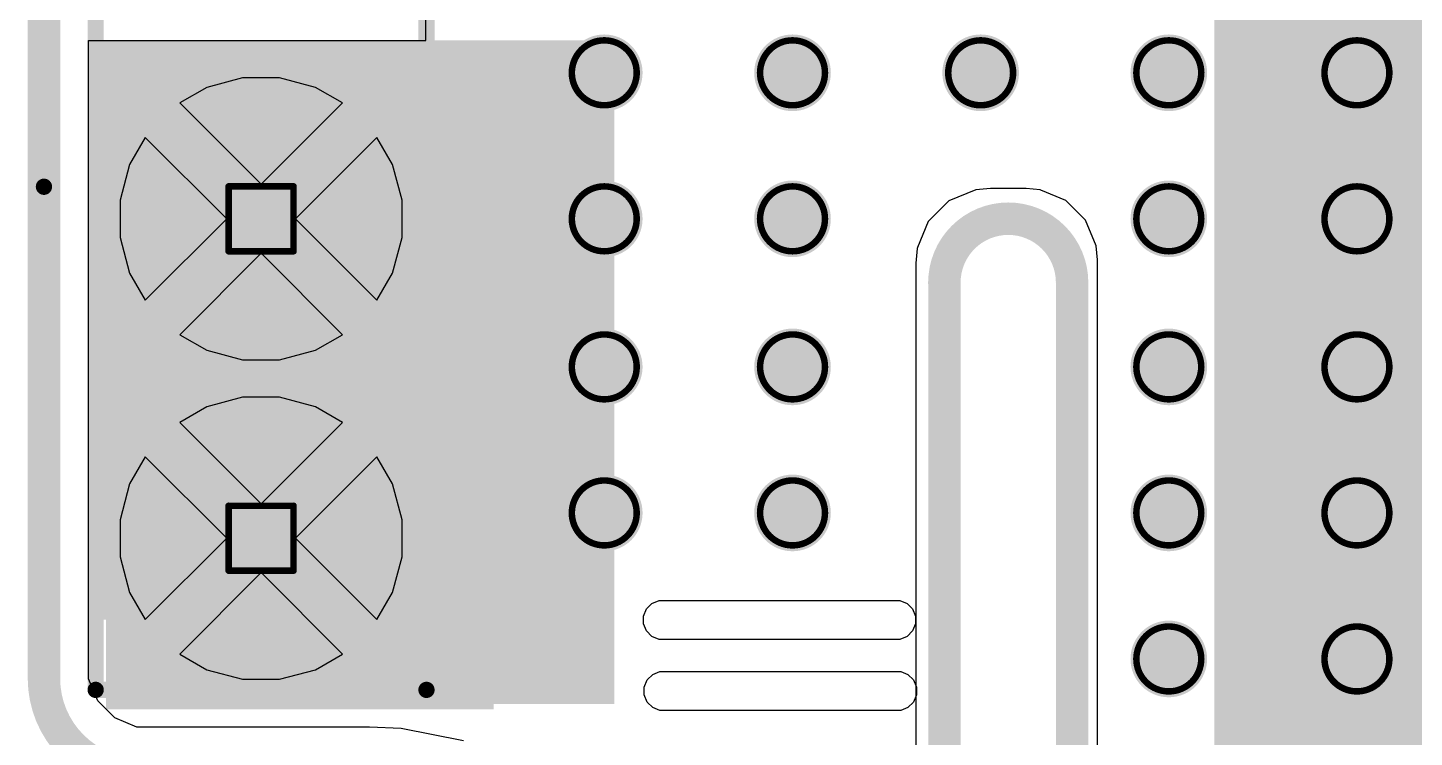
# Model space of a CAD drawing. Header units: inches. Extents: x -115 to 191, y -11 to 41.
# Drawn here: x -72.68 to -61.82, y 4.94 to 10.49 of the extents above; entities that cross this region are included whole.
import ezdxf

# ---------------------------------------------------------------- set-up
doc = ezdxf.new("R2010")
doc.units = ezdxf.units.IN
for name, color, linetype in [('Board Outline', 216, 'Continuous'), ('Bottom Layer', 5, 'Continuous'), ('Bottom Solder', 6, 'Continuous'), ('Dimensions', 6, 'Continuous'), ('Drill Drawing', 1, 'Continuous'), ('Multi-Layer', 9, 'Continuous'), ('Pad Holes', 156, 'Continuous'), ('Top Layer', 1, 'Continuous'), ('Top Overlay', 2, 'Continuous'), ('Top Solder', 216, 'Continuous'), ('Via Holes', 16, 'Continuous')]:
    doc.layers.add(name, color=color, linetype=linetype)

# ---------------------------------------------------------------- blocks, each defined once
blk = doc.blocks.new('H______CON_13')
at = {"layer": 'Bottom Layer'}
h = blk.add_hatch(color=5, dxfattribs=at)
edge = h.paths.add_edge_path()
edge.add_arc((5, 0), 0.85, 0, 360)
h = blk.add_hatch(color=5, dxfattribs=at)
edge = h.paths.add_edge_path()
edge.add_arc((7.5, 0), 0.85, 0, 360)
at = {"layer": 'Bottom Solder'}
h = blk.add_hatch(color=6, dxfattribs=at)
edge = h.paths.add_edge_path()
edge.add_arc((5, 0), 0.952, 0, 360)
h = blk.add_hatch(color=6, dxfattribs=at)
edge = h.paths.add_edge_path()
edge.add_arc((7.5, 0), 0.952, 0, 360)
at = {"layer": 'Multi-Layer'}
h = blk.add_hatch(color=9, dxfattribs=at)
edge = h.paths.add_edge_path()
edge.add_arc((5, 0), 0.85, 0, 360)
h = blk.add_hatch(color=9, dxfattribs=at)
edge = h.paths.add_edge_path()
edge.add_arc((7.5, 0), 0.85, 0, 360)
at = {"layer": 'Pad Holes'}
h = blk.add_hatch(color=7, dxfattribs=at)
edge = h.paths.add_edge_path()
edge.add_arc((5, 0), 0.45, 0, 360)
h = blk.add_hatch(color=7, dxfattribs=at)
edge = h.paths.add_edge_path()
edge.add_arc((7.5, 0), 0.45, 0, 360)
at = {"layer": 'Top Layer'}
h = blk.add_hatch(color=1, dxfattribs=at)
edge = h.paths.add_edge_path()
edge.add_arc((5, 0), 0.85, 0, 360)
h = blk.add_hatch(color=1, dxfattribs=at)
edge = h.paths.add_edge_path()
edge.add_arc((7.5, 0), 0.85, 0, 360)
at = {"layer": 'Top Solder'}
h = blk.add_hatch(color=216, dxfattribs=at)
edge = h.paths.add_edge_path()
edge.add_arc((5, 0), 0.952, 0, 360)
h = blk.add_hatch(color=216, dxfattribs=at)
edge = h.paths.add_edge_path()
edge.add_arc((7.5, 0), 0.952, 0, 360)
at = {"layer": 'Top Overlay'}
for points in [[(8.687, 1.295, 0.127, 0.127, 0), (-8.687, 1.295, 0.127, 0.127, 0)], [(8.687, -1.295, 0.127, 0.127, 0), (8.687, 1.295, 0.127, 0.127, 0)], [(8.687, -1.295, 0.127, 0.127, 0), (-8.687, -1.295, 0.127, 0.127, 0)]]:
    blk.add_lwpolyline(points, format="xyseb", dxfattribs=at)
for points in [[(8.655, 1.295, 0.0635, 0.0635, 1), (8.719, 1.295, 0.0635, 0.0635, 1)], [(8.655, 1.295, 0.0635, 0.0635, 1), (8.719, 1.295, 0.0635, 0.0635, 1)], [(8.655, -1.295, 0.0635, 0.0635, 1), (8.719, -1.295, 0.0635, 0.0635, 1)], [(8.655, -1.295, 0.0635, 0.0635, 1), (8.719, -1.295, 0.0635, 0.0635, 1)]]:
    blk.add_lwpolyline(points, format="xyseb", close=True, dxfattribs=at)

msp = doc.modelspace()

# ---------------------------------------------------------------- hatches: boundary and pattern name
at = {"layer": 'Bottom Layer'}
for points in [[(-63.387, 5.317), (-59.171, 5.317), (-59.171, 13.987), (-63.387, 13.987)], [(-72.201, 7.528), (-69.03, 7.528), (-69.03, 10.395), (-72.201, 10.395)], [(-72.063, 5.159), (-69.03, 5.159), (-69.03, 8.978), (-72.063, 8.978)], [(-63.387, -0.415), (-50.35, -0.415), (-50.35, 8.25), (-63.387, 8.25)]]:
    msp.add_hatch(color=5, dxfattribs=at).paths.add_polyline_path(points)
h = msp.add_hatch(color=5, dxfattribs=at)
edge = h.paths.add_edge_path()
edge.add_arc((-68.163, 10.142), 0.3, 0, 360)
h = msp.add_hatch(color=5, dxfattribs=at)
edge = h.paths.add_edge_path()
edge.add_arc((-66.689, 10.142), 0.3, 0, 360)
h = msp.add_hatch(color=5, dxfattribs=at)
edge = h.paths.add_edge_path()
edge.add_arc((-65.216, 10.142), 0.3, 0, 360)
h = msp.add_hatch(color=5, dxfattribs=at)
edge = h.paths.add_edge_path()
edge.add_arc((-63.743, 10.142), 0.3, 0, 360)
h = msp.add_hatch(color=5, dxfattribs=at)
edge = h.paths.add_edge_path()
edge.add_arc((-62.27, 10.142), 0.3, 0, 360)
h = msp.add_hatch(color=5, dxfattribs=at)
edge = h.paths.add_edge_path()
edge.add_arc((-68.163, 8.999), 0.3, 0, 360)
h = msp.add_hatch(color=5, dxfattribs=at)
edge = h.paths.add_edge_path()
edge.add_arc((-66.689, 8.999), 0.3, 0, 360)
h = msp.add_hatch(color=5, dxfattribs=at)
edge = h.paths.add_edge_path()
edge.add_arc((-63.743, 8.999), 0.3, 0, 360)
h = msp.add_hatch(color=5, dxfattribs=at)
edge = h.paths.add_edge_path()
edge.add_arc((-62.27, 8.999), 0.3, 0, 360)
h = msp.add_hatch(color=5, dxfattribs=at)
edge = h.paths.add_edge_path()
edge.add_arc((-68.163, 7.84), 0.3, 0, 360)
h = msp.add_hatch(color=5, dxfattribs=at)
edge = h.paths.add_edge_path()
edge.add_arc((-66.689, 7.84), 0.3, 0, 360)
h = msp.add_hatch(color=5, dxfattribs=at)
edge = h.paths.add_edge_path()
edge.add_arc((-63.743, 7.84), 0.3, 0, 360)
h = msp.add_hatch(color=5, dxfattribs=at)
edge = h.paths.add_edge_path()
edge.add_arc((-62.27, 7.84), 0.3, 0, 360)
h = msp.add_hatch(color=5, dxfattribs=at)
edge = h.paths.add_edge_path()
edge.add_arc((-68.163, 6.697), 0.3, 0, 360)
h = msp.add_hatch(color=5, dxfattribs=at)
edge = h.paths.add_edge_path()
edge.add_arc((-66.689, 6.697), 0.3, 0, 360)
h = msp.add_hatch(color=5, dxfattribs=at)
edge = h.paths.add_edge_path()
edge.add_arc((-63.743, 6.697), 0.3, 0, 360)
h = msp.add_hatch(color=5, dxfattribs=at)
edge = h.paths.add_edge_path()
edge.add_arc((-62.27, 6.697), 0.3, 0, 360)
h = msp.add_hatch(color=5, dxfattribs=at)
edge = h.paths.add_edge_path()
edge.add_arc((-63.743, 5.554), 0.3, 0, 360)
h = msp.add_hatch(color=5, dxfattribs=at)
edge = h.paths.add_edge_path()
edge.add_arc((-62.27, 5.554), 0.3, 0, 360)
at = {"layer": 'Top Layer'}
h = msp.add_hatch(color=1, dxfattribs=at)
edge = h.paths.add_edge_path()
edge.add_arc((-68.163, 10.142), 0.3, 0, 360)
h = msp.add_hatch(color=1, dxfattribs=at)
edge = h.paths.add_edge_path()
edge.add_arc((-66.689, 10.142), 0.3, 0, 360)
h = msp.add_hatch(color=1, dxfattribs=at)
edge = h.paths.add_edge_path()
edge.add_arc((-65.216, 10.142), 0.3, 0, 360)
h = msp.add_hatch(color=1, dxfattribs=at)
edge = h.paths.add_edge_path()
edge.add_arc((-63.743, 10.142), 0.3, 0, 360)
h = msp.add_hatch(color=1, dxfattribs=at)
edge = h.paths.add_edge_path()
edge.add_arc((-62.27, 10.142), 0.3, 0, 360)
for points in [[(-72.201, 5.862), (-68.083, 5.862), (-68.083, 10.395), (-72.201, 10.395)], [(-71.909, 5.201), (-68.083, 5.201), (-68.083, 5.862), (-71.909, 5.862)]]:
    msp.add_hatch(color=1, dxfattribs=at).paths.add_polyline_path(points)
h = msp.add_hatch(color=1, dxfattribs=at)
edge = h.paths.add_edge_path()
edge.add_arc((-68.163, 8.999), 0.3, 0, 360)
h = msp.add_hatch(color=1, dxfattribs=at)
edge = h.paths.add_edge_path()
edge.add_arc((-66.689, 8.999), 0.3, 0, 360)
h = msp.add_hatch(color=1, dxfattribs=at)
edge = h.paths.add_edge_path()
edge.add_arc((-63.743, 8.999), 0.3, 0, 360)
h = msp.add_hatch(color=1, dxfattribs=at)
edge = h.paths.add_edge_path()
edge.add_arc((-62.27, 8.999), 0.3, 0, 360)
h = msp.add_hatch(color=1, dxfattribs=at)
edge = h.paths.add_edge_path()
edge.add_arc((-68.163, 7.84), 0.3, 0, 360)
h = msp.add_hatch(color=1, dxfattribs=at)
edge = h.paths.add_edge_path()
edge.add_arc((-66.689, 7.84), 0.3, 0, 360)
h = msp.add_hatch(color=1, dxfattribs=at)
edge = h.paths.add_edge_path()
edge.add_arc((-63.743, 7.84), 0.3, 0, 360)
h = msp.add_hatch(color=1, dxfattribs=at)
edge = h.paths.add_edge_path()
edge.add_arc((-62.27, 7.84), 0.3, 0, 360)
h = msp.add_hatch(color=1, dxfattribs=at)
edge = h.paths.add_edge_path()
edge.add_arc((-68.163, 6.697), 0.3, 0, 360)
h = msp.add_hatch(color=1, dxfattribs=at)
edge = h.paths.add_edge_path()
edge.add_arc((-66.689, 6.697), 0.3, 0, 360)
h = msp.add_hatch(color=1, dxfattribs=at)
edge = h.paths.add_edge_path()
edge.add_arc((-63.743, 6.697), 0.3, 0, 360)
h = msp.add_hatch(color=1, dxfattribs=at)
edge = h.paths.add_edge_path()
edge.add_arc((-62.27, 6.697), 0.3, 0, 360)
h = msp.add_hatch(color=1, dxfattribs=at)
edge = h.paths.add_edge_path()
edge.add_arc((-63.743, 5.554), 0.3, 0, 360)
h = msp.add_hatch(color=1, dxfattribs=at)
edge = h.paths.add_edge_path()
edge.add_arc((-62.27, 5.554), 0.3, 0, 360)
at = {"layer": 'Via Holes'}
h = msp.add_hatch(color=7, dxfattribs=at)
edge = h.paths.add_edge_path()
edge.add_arc((-68.163, 10.142), 0.15, 0, 360)
h = msp.add_hatch(color=7, dxfattribs=at)
edge = h.paths.add_edge_path()
edge.add_arc((-66.689, 10.142), 0.15, 0, 360)
h = msp.add_hatch(color=7, dxfattribs=at)
edge = h.paths.add_edge_path()
edge.add_arc((-65.216, 10.142), 0.15, 0, 360)
h = msp.add_hatch(color=7, dxfattribs=at)
edge = h.paths.add_edge_path()
edge.add_arc((-63.743, 10.142), 0.15, 0, 360)
h = msp.add_hatch(color=7, dxfattribs=at)
edge = h.paths.add_edge_path()
edge.add_arc((-62.27, 10.142), 0.15, 0, 360)
h = msp.add_hatch(color=7, dxfattribs=at)
edge = h.paths.add_edge_path()
edge.add_arc((-68.163, 8.999), 0.15, 0, 360)
h = msp.add_hatch(color=7, dxfattribs=at)
edge = h.paths.add_edge_path()
edge.add_arc((-66.689, 8.999), 0.15, 0, 360)
h = msp.add_hatch(color=7, dxfattribs=at)
edge = h.paths.add_edge_path()
edge.add_arc((-63.743, 8.999), 0.15, 0, 360)
h = msp.add_hatch(color=7, dxfattribs=at)
edge = h.paths.add_edge_path()
edge.add_arc((-62.27, 8.999), 0.15, 0, 360)
h = msp.add_hatch(color=7, dxfattribs=at)
edge = h.paths.add_edge_path()
edge.add_arc((-68.163, 7.84), 0.15, 0, 360)
h = msp.add_hatch(color=7, dxfattribs=at)
edge = h.paths.add_edge_path()
edge.add_arc((-66.689, 7.84), 0.15, 0, 360)
h = msp.add_hatch(color=7, dxfattribs=at)
edge = h.paths.add_edge_path()
edge.add_arc((-63.743, 7.84), 0.15, 0, 360)
h = msp.add_hatch(color=7, dxfattribs=at)
edge = h.paths.add_edge_path()
edge.add_arc((-62.27, 7.84), 0.15, 0, 360)
h = msp.add_hatch(color=7, dxfattribs=at)
edge = h.paths.add_edge_path()
edge.add_arc((-68.163, 6.697), 0.15, 0, 360)
h = msp.add_hatch(color=7, dxfattribs=at)
edge = h.paths.add_edge_path()
edge.add_arc((-66.689, 6.697), 0.15, 0, 360)
h = msp.add_hatch(color=7, dxfattribs=at)
edge = h.paths.add_edge_path()
edge.add_arc((-63.743, 6.697), 0.15, 0, 360)
h = msp.add_hatch(color=7, dxfattribs=at)
edge = h.paths.add_edge_path()
edge.add_arc((-62.27, 6.697), 0.15, 0, 360)
h = msp.add_hatch(color=7, dxfattribs=at)
edge = h.paths.add_edge_path()
edge.add_arc((-63.743, 5.554), 0.15, 0, 360)
h = msp.add_hatch(color=7, dxfattribs=at)
edge = h.paths.add_edge_path()
edge.add_arc((-62.27, 5.554), 0.15, 0, 360)

# ---------------------------------------------------------------- linework, layer by layer
at = {"layer": 'Board Outline'}
for points in [[(-72.55, 5.401, 0.254, 0.254, 0), (-72.55, 22.599, 0.254, 0.254, 0)], [(-65.5, 8.5, 0.254, 0.254, -1), (-64.5, 8.5, 0.254, 0.254, 0)], [(-65.5, 1.489, 0.254, 0.254, 0), (-65.5, 8.5, 0.254, 0.254, 0)], [(-64.5, 0, 0.254, 0.254, 0), (-64.5, 8.5, 0.254, 0.254, 0)], [(-71.8, 4.651, 0.254, 0.254, -0.414208), (-72.55, 5.401, 0.254, 0.254, 0)]]:
    msp.add_lwpolyline(points, format="xyseb", dxfattribs=at)
for points in [[(-65.564, 8.5, 0.127, 0.127, 1), (-65.437, 8.5, 0.127, 0.127, 1)], [(-65.564, 8.5, 0.127, 0.127, 1), (-65.437, 8.5, 0.127, 0.127, 1)], [(-64.564, 8.5, 0.127, 0.127, 1), (-64.437, 8.5, 0.127, 0.127, 1)], [(-64.564, 8.5, 0.127, 0.127, 1), (-64.437, 8.5, 0.127, 0.127, 1)], [(-72.614, 5.401, 0.127, 0.127, 1), (-72.487, 5.401, 0.127, 0.127, 1)], [(-72.614, 5.401, 0.127, 0.127, 1), (-72.487, 5.401, 0.127, 0.127, 1)]]:
    msp.add_lwpolyline(points, format="xyseb", close=True, dxfattribs=at)
at = {"layer": 'Bottom Layer'}
for p, q in [((-69.56, 10.395), (-69.56, 13.987)), ((-72.201, 5.493), (-72.201, 10.395)), ((-72.201, 10.395), (-69.56, 10.395)), ((-70.995, 10.103), (-71.276, 10.028)), ((-70.705, 10.103), (-70.995, 10.103)), ((-70.424, 10.028), (-70.705, 10.103)), ((-71.276, 10.028), (-71.487, 9.906)), ((-70.213, 9.906), (-70.424, 10.028)), ((-71.487, 9.906), (-70.85, 9.269)), ((-70.85, 9.269), (-70.213, 9.906)), ((-71.757, 9.636), (-71.879, 9.425)), ((-71.119, 8.999), (-71.757, 9.636)), ((-69.943, 9.636), (-70.58, 8.999)), ((-69.821, 9.425), (-69.943, 9.636)), ((-71.879, 9.425), (-71.954, 9.144)), ((-69.746, 9.144), (-69.821, 9.425)), ((-65.14, 9.237), (-65.254, 9.226)), ((-64.861, 9.237), (-65.14, 9.237)), ((-64.86, 9.237), (-64.861, 9.237)), ((-64.861, 9.237), (-64.861, 9.237)), ((-64.861, 9.237), (-64.861, 9.237)), ((-64.751, 9.227), (-64.86, 9.237)), ((-71.954, 9.144), (-71.954, 8.854)), ((-69.746, 8.854), (-69.746, 9.144)), ((-65.464, 9.139), (-65.626, 8.978)), ((-65.254, 9.226), (-65.464, 9.139)), ((-64.744, 9.224), (-64.751, 9.227)), ((-64.55, 9.143), (-64.744, 9.224)), ((-64.396, 8.989), (-64.55, 9.143)), ((-71.757, 8.362), (-71.119, 8.999)), ((-70.58, 8.999), (-69.943, 8.362)), ((-65.626, 8.978), (-65.71, 8.774)), ((-64.312, 8.788), (-64.396, 8.989)), ((-71.954, 8.854), (-71.879, 8.573)), ((-69.821, 8.573), (-69.746, 8.854)), ((-70.85, 8.73), (-71.487, 8.092)), ((-70.213, 8.092), (-70.85, 8.73)), ((-65.713, 8.767), (-65.724, 8.653)), ((-65.71, 8.774), (-65.713, 8.767)), ((-64.302, 8.679), (-64.312, 8.788)), ((-65.724, 8.653), (-65.724, 8.653)), ((-65.724, 8.653), (-65.724, 8.653)), ((-65.724, 8.653), (-65.724, 1.714)), ((-64.302, 0.17), (-64.302, 8.679)), ((-71.879, 8.573), (-71.757, 8.362)), ((-69.943, 8.362), (-69.821, 8.573)), ((-71.487, 8.092), (-71.276, 7.97)), ((-70.424, 7.97), (-70.213, 8.092)), ((-71.276, 7.97), (-70.995, 7.895)), ((-70.705, 7.895), (-70.424, 7.97)), ((-70.995, 7.895), (-70.705, 7.895)), ((-70.995, 7.603), (-71.276, 7.528)), ((-70.705, 7.603), (-70.995, 7.603)), ((-70.424, 7.528), (-70.705, 7.603)), ((-71.276, 7.528), (-71.487, 7.406)), ((-70.213, 7.406), (-70.424, 7.528)), ((-71.487, 7.406), (-70.85, 6.769)), ((-70.85, 6.769), (-70.213, 7.406)), ((-71.757, 7.136), (-71.879, 6.925)), ((-71.119, 6.499), (-71.757, 7.136)), ((-69.943, 7.136), (-70.58, 6.499)), ((-69.821, 6.925), (-69.943, 7.136)), ((-71.879, 6.925), (-71.954, 6.644)), ((-69.746, 6.644), (-69.821, 6.925)), ((-71.954, 6.644), (-71.954, 6.354)), ((-69.746, 6.354), (-69.746, 6.644)), ((-71.757, 5.862), (-71.119, 6.499)), ((-70.58, 6.499), (-69.943, 5.862)), ((-71.954, 6.354), (-71.879, 6.073)), ((-69.821, 6.073), (-69.746, 6.354)), ((-70.85, 6.23), (-71.487, 5.592)), ((-70.213, 5.592), (-70.85, 6.23)), ((-71.879, 6.073), (-71.757, 5.862)), ((-69.943, 5.862), (-69.821, 6.073)), ((-71.487, 5.592), (-71.276, 5.47)), ((-70.424, 5.47), (-70.213, 5.592)), ((-72.201, 5.399), (-72.201, 5.493)), ((-71.276, 5.47), (-70.995, 5.395)), ((-70.705, 5.395), (-70.424, 5.47)), ((-72.129, 5.226), (-72.201, 5.399)), ((-70.995, 5.395), (-70.705, 5.395)), ((-71.996, 5.093), (-72.129, 5.226)), ((-71.823, 5.021), (-71.996, 5.093)), ((-71.729, 5.021), (-71.823, 5.021)), ((-70.002, 5.021), (-71.729, 5.021)), ((-69.753, 5.009), (-70.002, 5.021)), ((-70.002, 5.021), (-70.002, 5.021)), ((-70.002, 5.021), (-70.002, 5.021)), ((-69.265, 4.912), (-69.753, 5.009))]:
    msp.add_line(p, q, dxfattribs=at)
at = {"layer": 'Bottom Solder'}
for p, q in [((-67.833, 5.946), (-67.79, 5.988)), ((-67.79, 5.988), (-67.734, 6.012)), ((-67.734, 6.012), (-65.848, 6.012)), ((-65.848, 6.012), (-65.792, 5.988)), ((-65.792, 5.988), (-65.749, 5.946)), ((-67.856, 5.89), (-67.833, 5.946)), ((-67.856, 5.859), (-67.856, 5.89)), ((-65.749, 5.946), (-65.726, 5.89)), ((-65.726, 5.89), (-65.726, 5.859)), ((-67.856, 5.829), (-67.856, 5.859)), ((-67.833, 5.773), (-67.856, 5.829)), ((-67.79, 5.73), (-67.833, 5.773)), ((-65.749, 5.773), (-65.792, 5.73)), ((-65.726, 5.829), (-65.749, 5.773)), ((-65.726, 5.859), (-65.726, 5.829)), ((-67.734, 5.707), (-67.79, 5.73)), ((-65.848, 5.707), (-67.734, 5.707)), ((-65.792, 5.73), (-65.848, 5.707)), ((-67.826, 5.39), (-67.784, 5.433)), ((-67.784, 5.433), (-67.728, 5.456)), ((-67.728, 5.456), (-65.841, 5.456)), ((-65.841, 5.456), (-65.785, 5.433)), ((-65.785, 5.433), (-65.742, 5.39)), ((-67.85, 5.334), (-67.826, 5.39)), ((-67.85, 5.303), (-67.85, 5.334)), ((-65.742, 5.39), (-65.719, 5.334)), ((-65.719, 5.334), (-65.719, 5.303)), ((-67.85, 5.273), (-67.85, 5.303)), ((-67.826, 5.217), (-67.85, 5.273)), ((-67.784, 5.174), (-67.826, 5.217)), ((-65.742, 5.217), (-65.785, 5.174)), ((-65.719, 5.273), (-65.742, 5.217)), ((-65.719, 5.303), (-65.719, 5.273)), ((-67.728, 5.151), (-67.784, 5.174)), ((-65.841, 5.151), (-67.728, 5.151)), ((-65.785, 5.174), (-65.841, 5.151))]:
    msp.add_line(p, q, dxfattribs=at)
at = {"layer": 'Dimensions'}
msp.add_lwpolyline([(-72.55, 9.25, 0.127, 0.127, 0), (-72.55, 18.75, 0.127, 0.127, 0)], format="xyseb", dxfattribs=at)
msp.add_lwpolyline([(-72.582, 9.25, 0.0635, 0.0635, 1), (-72.518, 9.25, 0.0635, 0.0635, 1)], format="xyseb", close=True, dxfattribs=at)
at = {"layer": 'Drill Drawing'}
for points in [[(-67.909, 10.142, 0.0508, 0.0508, 1), (-68.417, 10.142, 0.0508, 0.0508, 1)], [(-66.435, 10.142, 0.0508, 0.0508, 1), (-66.943, 10.142, 0.0508, 0.0508, 1)], [(-64.962, 10.142, 0.0508, 0.0508, 1), (-65.47, 10.142, 0.0508, 0.0508, 1)], [(-63.489, 10.142, 0.0508, 0.0508, 1), (-63.997, 10.142, 0.0508, 0.0508, 1)], [(-62.016, 10.142, 0.0508, 0.0508, 1), (-62.524, 10.142, 0.0508, 0.0508, 1)], [(-68.429, 10.142, 0.0254, 0.0254, 1), (-68.404, 10.142, 0.0254, 0.0254, 1)], [(-67.921, 10.142, 0.0254, 0.0254, 1), (-67.896, 10.142, 0.0254, 0.0254, 1)], [(-66.956, 10.142, 0.0254, 0.0254, 1), (-66.931, 10.142, 0.0254, 0.0254, 1)], [(-66.448, 10.142, 0.0254, 0.0254, 1), (-66.423, 10.142, 0.0254, 0.0254, 1)], [(-65.483, 10.142, 0.0254, 0.0254, 1), (-65.457, 10.142, 0.0254, 0.0254, 1)], [(-64.975, 10.142, 0.0254, 0.0254, 1), (-64.949, 10.142, 0.0254, 0.0254, 1)], [(-64.01, 10.142, 0.0254, 0.0254, 1), (-63.984, 10.142, 0.0254, 0.0254, 1)], [(-63.502, 10.142, 0.0254, 0.0254, 1), (-63.476, 10.142, 0.0254, 0.0254, 1)], [(-62.536, 10.142, 0.0254, 0.0254, 1), (-62.511, 10.142, 0.0254, 0.0254, 1)], [(-62.028, 10.142, 0.0254, 0.0254, 1), (-62.003, 10.142, 0.0254, 0.0254, 1)], [(-71.117, 9.253, 0.0254, 0.0254, 1), (-71.091, 9.253, 0.0254, 0.0254, 1)], [(-71.117, 9.253, 0.0254, 0.0254, 1), (-71.091, 9.253, 0.0254, 0.0254, 1)], [(-70.609, 9.253, 0.0254, 0.0254, 1), (-70.583, 9.253, 0.0254, 0.0254, 1)], [(-70.609, 9.253, 0.0254, 0.0254, 1), (-70.583, 9.253, 0.0254, 0.0254, 1)], [(-67.909, 8.999, 0.0508, 0.0508, 1), (-68.417, 8.999, 0.0508, 0.0508, 1)], [(-66.435, 8.999, 0.0508, 0.0508, 1), (-66.943, 8.999, 0.0508, 0.0508, 1)], [(-63.489, 8.999, 0.0508, 0.0508, 1), (-63.997, 8.999, 0.0508, 0.0508, 1)], [(-62.016, 8.999, 0.0508, 0.0508, 1), (-62.524, 8.999, 0.0508, 0.0508, 1)], [(-68.429, 8.999, 0.0254, 0.0254, 1), (-68.404, 8.999, 0.0254, 0.0254, 1)], [(-67.921, 8.999, 0.0254, 0.0254, 1), (-67.896, 8.999, 0.0254, 0.0254, 1)], [(-66.956, 8.999, 0.0254, 0.0254, 1), (-66.931, 8.999, 0.0254, 0.0254, 1)], [(-66.448, 8.999, 0.0254, 0.0254, 1), (-66.423, 8.999, 0.0254, 0.0254, 1)], [(-64.01, 8.999, 0.0254, 0.0254, 1), (-63.984, 8.999, 0.0254, 0.0254, 1)], [(-63.502, 8.999, 0.0254, 0.0254, 1), (-63.476, 8.999, 0.0254, 0.0254, 1)], [(-62.536, 8.999, 0.0254, 0.0254, 1), (-62.511, 8.999, 0.0254, 0.0254, 1)], [(-62.028, 8.999, 0.0254, 0.0254, 1), (-62.003, 8.999, 0.0254, 0.0254, 1)], [(-71.117, 8.745, 0.0254, 0.0254, 1), (-71.091, 8.745, 0.0254, 0.0254, 1)], [(-71.117, 8.745, 0.0254, 0.0254, 1), (-71.091, 8.745, 0.0254, 0.0254, 1)], [(-70.609, 8.745, 0.0254, 0.0254, 1), (-70.583, 8.745, 0.0254, 0.0254, 1)], [(-70.609, 8.745, 0.0254, 0.0254, 1), (-70.583, 8.745, 0.0254, 0.0254, 1)], [(-67.909, 7.84, 0.0508, 0.0508, 1), (-68.417, 7.84, 0.0508, 0.0508, 1)], [(-66.435, 7.84, 0.0508, 0.0508, 1), (-66.943, 7.84, 0.0508, 0.0508, 1)], [(-63.489, 7.84, 0.0508, 0.0508, 1), (-63.997, 7.84, 0.0508, 0.0508, 1)], [(-62.016, 7.84, 0.0508, 0.0508, 1), (-62.524, 7.84, 0.0508, 0.0508, 1)], [(-68.429, 7.84, 0.0254, 0.0254, 1), (-68.404, 7.84, 0.0254, 0.0254, 1)], [(-67.921, 7.84, 0.0254, 0.0254, 1), (-67.896, 7.84, 0.0254, 0.0254, 1)], [(-66.956, 7.84, 0.0254, 0.0254, 1), (-66.931, 7.84, 0.0254, 0.0254, 1)], [(-66.448, 7.84, 0.0254, 0.0254, 1), (-66.423, 7.84, 0.0254, 0.0254, 1)], [(-64.01, 7.84, 0.0254, 0.0254, 1), (-63.984, 7.84, 0.0254, 0.0254, 1)], [(-63.502, 7.84, 0.0254, 0.0254, 1), (-63.476, 7.84, 0.0254, 0.0254, 1)], [(-62.536, 7.84, 0.0254, 0.0254, 1), (-62.511, 7.84, 0.0254, 0.0254, 1)], [(-62.028, 7.84, 0.0254, 0.0254, 1), (-62.003, 7.84, 0.0254, 0.0254, 1)], [(-67.909, 6.697, 0.0508, 0.0508, 1), (-68.417, 6.697, 0.0508, 0.0508, 1)], [(-66.435, 6.697, 0.0508, 0.0508, 1), (-66.943, 6.697, 0.0508, 0.0508, 1)], [(-63.489, 6.697, 0.0508, 0.0508, 1), (-63.997, 6.697, 0.0508, 0.0508, 1)], [(-62.016, 6.697, 0.0508, 0.0508, 1), (-62.524, 6.697, 0.0508, 0.0508, 1)], [(-71.117, 6.753, 0.0254, 0.0254, 1), (-71.091, 6.753, 0.0254, 0.0254, 1)], [(-71.117, 6.753, 0.0254, 0.0254, 1), (-71.091, 6.753, 0.0254, 0.0254, 1)], [(-70.609, 6.753, 0.0254, 0.0254, 1), (-70.583, 6.753, 0.0254, 0.0254, 1)], [(-70.609, 6.753, 0.0254, 0.0254, 1), (-70.583, 6.753, 0.0254, 0.0254, 1)], [(-68.429, 6.697, 0.0254, 0.0254, 1), (-68.404, 6.697, 0.0254, 0.0254, 1)], [(-67.921, 6.697, 0.0254, 0.0254, 1), (-67.896, 6.697, 0.0254, 0.0254, 1)], [(-66.956, 6.697, 0.0254, 0.0254, 1), (-66.931, 6.697, 0.0254, 0.0254, 1)], [(-66.448, 6.697, 0.0254, 0.0254, 1), (-66.423, 6.697, 0.0254, 0.0254, 1)], [(-64.01, 6.697, 0.0254, 0.0254, 1), (-63.984, 6.697, 0.0254, 0.0254, 1)], [(-63.502, 6.697, 0.0254, 0.0254, 1), (-63.476, 6.697, 0.0254, 0.0254, 1)], [(-62.536, 6.697, 0.0254, 0.0254, 1), (-62.511, 6.697, 0.0254, 0.0254, 1)], [(-62.028, 6.697, 0.0254, 0.0254, 1), (-62.003, 6.697, 0.0254, 0.0254, 1)], [(-71.117, 6.245, 0.0254, 0.0254, 1), (-71.091, 6.245, 0.0254, 0.0254, 1)], [(-71.117, 6.245, 0.0254, 0.0254, 1), (-71.091, 6.245, 0.0254, 0.0254, 1)], [(-70.609, 6.245, 0.0254, 0.0254, 1), (-70.583, 6.245, 0.0254, 0.0254, 1)], [(-70.609, 6.245, 0.0254, 0.0254, 1), (-70.583, 6.245, 0.0254, 0.0254, 1)], [(-63.489, 5.554, 0.0508, 0.0508, 1), (-63.997, 5.554, 0.0508, 0.0508, 1)], [(-62.016, 5.554, 0.0508, 0.0508, 1), (-62.524, 5.554, 0.0508, 0.0508, 1)], [(-64.01, 5.554, 0.0254, 0.0254, 1), (-63.984, 5.554, 0.0254, 0.0254, 1)], [(-63.502, 5.554, 0.0254, 0.0254, 1), (-63.476, 5.554, 0.0254, 0.0254, 1)], [(-62.536, 5.554, 0.0254, 0.0254, 1), (-62.511, 5.554, 0.0254, 0.0254, 1)], [(-62.028, 5.554, 0.0254, 0.0254, 1), (-62.003, 5.554, 0.0254, 0.0254, 1)]]:
    msp.add_lwpolyline(points, format="xyseb", close=True, dxfattribs=at)
for points in [[(-71.104, 9.253, 0.0508, 0.0508, 0), (-70.596, 9.253, 0.0508, 0.0508, 0)], [(-71.104, 8.745, 0.0508, 0.0508, 0), (-71.104, 9.253, 0.0508, 0.0508, 0)], [(-70.596, 8.745, 0.0508, 0.0508, 0), (-70.596, 9.253, 0.0508, 0.0508, 0)], [(-71.104, 8.745, 0.0508, 0.0508, 0), (-70.596, 8.745, 0.0508, 0.0508, 0)], [(-71.104, 6.753, 0.0508, 0.0508, 0), (-70.596, 6.753, 0.0508, 0.0508, 0)], [(-71.104, 6.245, 0.0508, 0.0508, 0), (-71.104, 6.753, 0.0508, 0.0508, 0)], [(-70.596, 6.245, 0.0508, 0.0508, 0), (-70.596, 6.753, 0.0508, 0.0508, 0)], [(-71.104, 6.245, 0.0508, 0.0508, 0), (-70.596, 6.245, 0.0508, 0.0508, 0)]]:
    msp.add_lwpolyline(points, format="xyseb", dxfattribs=at)
at = {"layer": 'Top Layer'}
for p, q in [((-69.56, 10.395), (-69.56, 11.752)), ((-72.201, 5.493), (-72.201, 10.395)), ((-72.201, 10.395), (-69.56, 10.395)), ((-70.995, 10.103), (-71.276, 10.028)), ((-70.705, 10.103), (-70.995, 10.103)), ((-70.424, 10.028), (-70.705, 10.103)), ((-71.276, 10.028), (-71.487, 9.906)), ((-70.213, 9.906), (-70.424, 10.028)), ((-71.487, 9.906), (-70.85, 9.269)), ((-70.85, 9.269), (-70.213, 9.906)), ((-71.757, 9.636), (-71.879, 9.425)), ((-71.119, 8.999), (-71.757, 9.636)), ((-69.943, 9.636), (-70.58, 8.999)), ((-69.821, 9.425), (-69.943, 9.636)), ((-71.879, 9.425), (-71.954, 9.144)), ((-69.746, 9.144), (-69.821, 9.425)), ((-65.14, 9.237), (-65.254, 9.226)), ((-64.861, 9.237), (-65.14, 9.237)), ((-64.86, 9.237), (-64.861, 9.237)), ((-64.861, 9.237), (-64.861, 9.237)), ((-64.861, 9.237), (-64.861, 9.237)), ((-64.751, 9.227), (-64.86, 9.237)), ((-71.954, 9.144), (-71.954, 8.854)), ((-69.746, 8.854), (-69.746, 9.144)), ((-65.464, 9.139), (-65.626, 8.978)), ((-65.254, 9.226), (-65.464, 9.139)), ((-64.744, 9.224), (-64.751, 9.227)), ((-64.55, 9.143), (-64.744, 9.224)), ((-64.396, 8.989), (-64.55, 9.143)), ((-71.757, 8.362), (-71.119, 8.999)), ((-70.58, 8.999), (-69.943, 8.362)), ((-65.626, 8.978), (-65.71, 8.774)), ((-64.312, 8.788), (-64.396, 8.989)), ((-71.954, 8.854), (-71.879, 8.573)), ((-69.821, 8.573), (-69.746, 8.854)), ((-70.85, 8.73), (-71.487, 8.092)), ((-70.213, 8.092), (-70.85, 8.73)), ((-65.713, 8.767), (-65.724, 8.653)), ((-65.71, 8.774), (-65.713, 8.767)), ((-64.302, 8.679), (-64.312, 8.788)), ((-65.724, 8.653), (-65.724, 8.653)), ((-65.724, 8.653), (-65.724, 8.653)), ((-65.724, 8.653), (-65.724, 1.714)), ((-64.302, 0.17), (-64.302, 8.679)), ((-71.879, 8.573), (-71.757, 8.362)), ((-69.943, 8.362), (-69.821, 8.573)), ((-71.487, 8.092), (-71.276, 7.97)), ((-70.424, 7.97), (-70.213, 8.092)), ((-71.276, 7.97), (-70.995, 7.895)), ((-70.705, 7.895), (-70.424, 7.97)), ((-70.995, 7.895), (-70.705, 7.895)), ((-70.995, 7.603), (-71.276, 7.528)), ((-70.705, 7.603), (-70.995, 7.603)), ((-70.424, 7.528), (-70.705, 7.603)), ((-71.276, 7.528), (-71.487, 7.406)), ((-70.213, 7.406), (-70.424, 7.528)), ((-71.487, 7.406), (-70.85, 6.769)), ((-70.85, 6.769), (-70.213, 7.406)), ((-71.757, 7.136), (-71.879, 6.925)), ((-71.119, 6.499), (-71.757, 7.136)), ((-69.943, 7.136), (-70.58, 6.499)), ((-69.821, 6.925), (-69.943, 7.136)), ((-71.879, 6.925), (-71.954, 6.644)), ((-69.746, 6.644), (-69.821, 6.925)), ((-71.954, 6.644), (-71.954, 6.354)), ((-69.746, 6.354), (-69.746, 6.644)), ((-71.757, 5.862), (-71.119, 6.499)), ((-70.58, 6.499), (-69.943, 5.862)), ((-71.954, 6.354), (-71.879, 6.073)), ((-69.821, 6.073), (-69.746, 6.354)), ((-70.85, 6.23), (-71.487, 5.592)), ((-70.213, 5.592), (-70.85, 6.23)), ((-71.879, 6.073), (-71.757, 5.862)), ((-69.943, 5.862), (-69.821, 6.073)), ((-71.487, 5.592), (-71.276, 5.47)), ((-70.424, 5.47), (-70.213, 5.592)), ((-72.201, 5.399), (-72.201, 5.493)), ((-71.276, 5.47), (-70.995, 5.395)), ((-70.705, 5.395), (-70.424, 5.47)), ((-72.129, 5.226), (-72.201, 5.399)), ((-70.995, 5.395), (-70.705, 5.395)), ((-71.996, 5.093), (-72.129, 5.226)), ((-71.823, 5.021), (-71.996, 5.093)), ((-71.729, 5.021), (-71.823, 5.021)), ((-70.002, 5.021), (-71.729, 5.021)), ((-69.753, 5.009), (-70.002, 5.021)), ((-70.002, 5.021), (-70.002, 5.021)), ((-70.002, 5.021), (-70.002, 5.021)), ((-69.265, 4.912), (-69.753, 5.009))]:
    msp.add_line(p, q, dxfattribs=at)
msp.add_lwpolyline([(-70.85, 6.499, 0.381, 0.381, 0), (-70.85, 8.999, 0.381, 0.381, 0)], format="xyseb", dxfattribs=at)
for points in [[(-70.945, 8.999, 0.191, 0.191, 1), (-70.755, 8.999, 0.191, 0.191, 1)], [(-70.945, 6.499, 0.191, 0.191, 1), (-70.755, 6.499, 0.191, 0.191, 1)]]:
    msp.add_lwpolyline(points, format="xyseb", close=True, dxfattribs=at)

# ---------------------------------------------------------------- block references
at = {"rotation": 270}
msp.add_blockref('H______CON_13', (-70.85, 13.999), dxfattribs=at)

doc.saveas('drawing.dxf')
